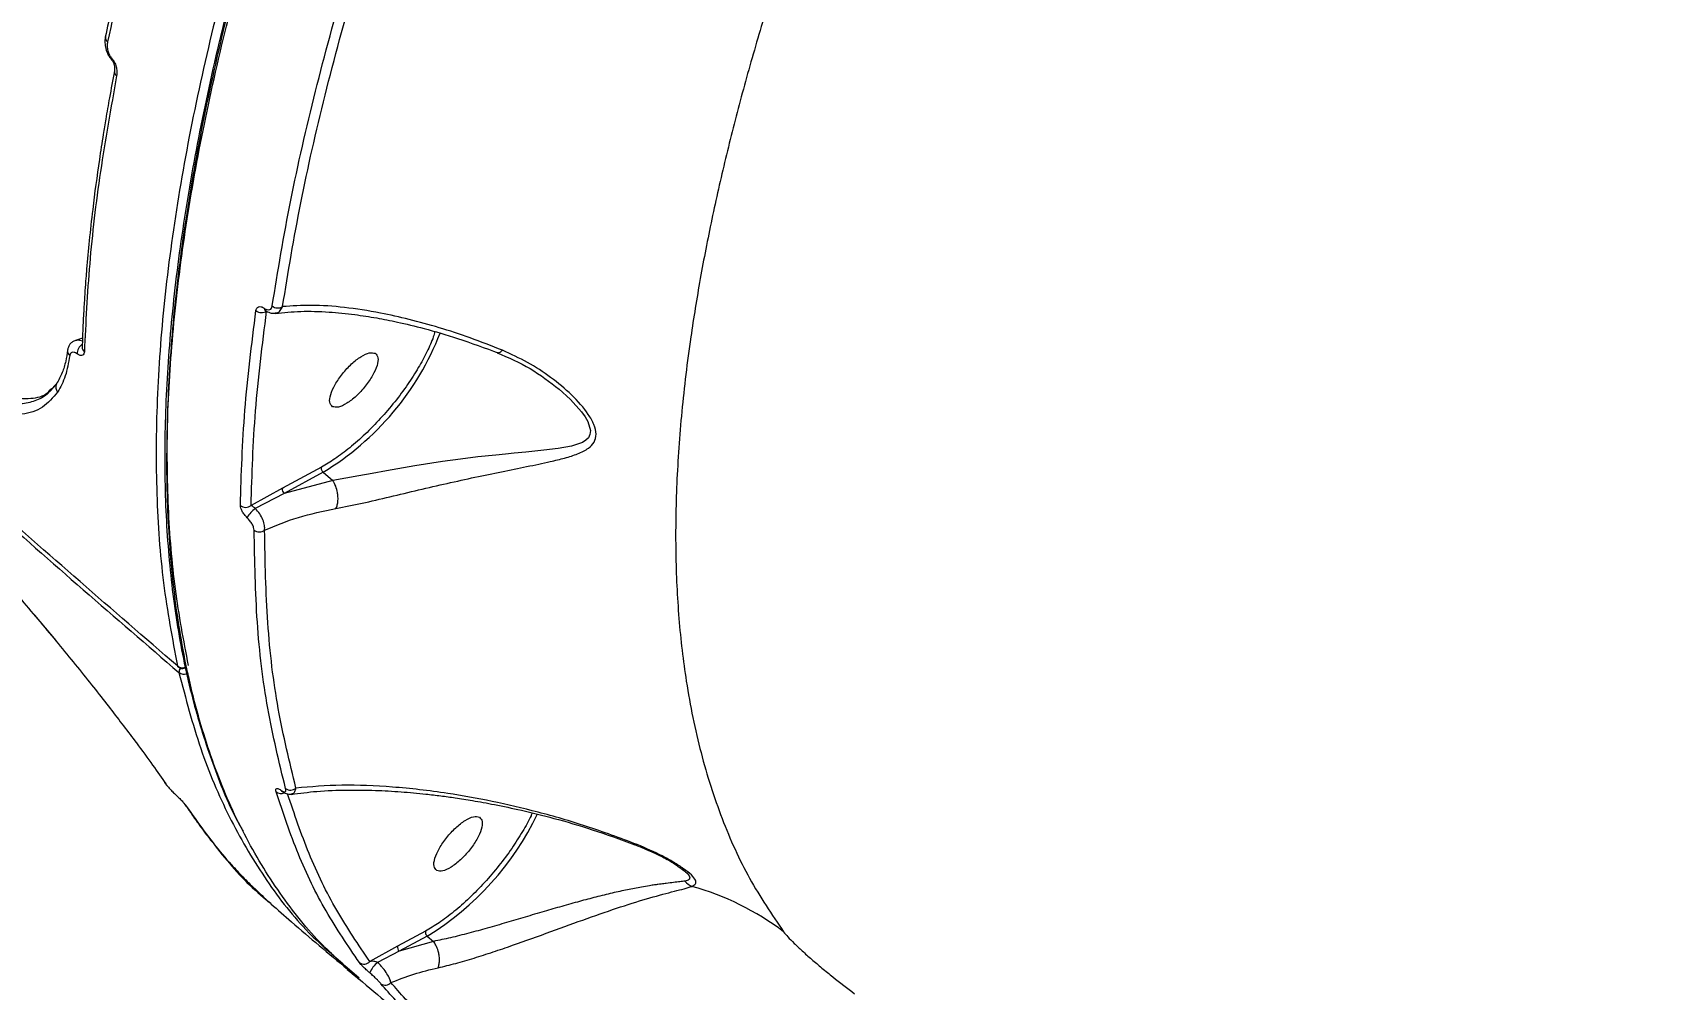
# Model space of a CAD drawing. Header units: millimetres. Extents: x -7083 to 7374, y -8368 to 7509.
# Drawn here: x 1382.3 to 1596.6, y -2481.9 to -2356.2 of the extents above; entities that cross this region are included whole.
import ezdxf

# ---------------------------------------------------------------- set-up
doc = ezdxf.new("R2010")
doc.units = ezdxf.units.MM
for name, color, linetype in [('DIKOM_ОБЪЕКТ', 7, 'Continuous'), ('DIKOM_РАЗМЕР_ЗОНА', 7, 'Continuous'), ('DIKOM_РАЗМЕР_ОБЪЕКТА', 7, 'Continuous')]:
    doc.layers.add(name, color=color, linetype=linetype)
doc.styles.add('style1', font='arial.ttf', dxfattribs={"width": 0.8})
doc.dimstyles.new('1-50', dxfattribs={"dimtxt": 300, "dimasz": 200, "dimexe": 100, "dimexo": 0, "dimgap": 100, "dimtad": 1, "dimtxsty": 'style1', "dimcen": 200, "dimclrd": 7, "dimclre": 7, "dimclrt": 7, "dimadec": 1, "dimazin": 2, "dimtfac": 1, "dimtmove": 0, "dimatfit": 2, "dimfxl": 0, "dimlwd": 25, "dimlwe": 18, "dimarcsym": 0})

# ---------------------------------------------------------------- blocks, each defined once
blk = doc.blocks.new('*D10')
at = {"layer": 'Defpoints', "color": 0, "transparency": 16777216}
for p in [(-5583.43, 647.96), (4593.55, 648.92), (4593.55, -5902.54)]:
    blk.add_point(p, dxfattribs=at)
at = {"layer": 'DIKOM_РАЗМЕР_ОБЪЕКТА', "color": 7, "lineweight": 18, "transparency": 16777216}
for p, q in [((-5583.43, 647.96), (-5583.43, -6002.54)), ((4593.55, 648.92), (4593.55, -6002.54))]:
    blk.add_line(p, q, dxfattribs=at)
at = {"layer": 'DIKOM_РАЗМЕР_ОБЪЕКТА', "color": 7, "lineweight": 25, "transparency": 16777216}
blk.add_line((-5383.43, -5902.54), (4393.55, -5902.54), dxfattribs=at)
at = {"layer": 'DIKOM_РАЗМЕР_ОБЪЕКТА', "color": 7, "transparency": 16777216}
for points in [[(-5383.43, -5869.2), (-5383.43, -5935.87), (-5583.43, -5902.54)], [(4393.55, -5869.2), (4393.55, -5935.87), (4593.55, -5902.54)]]:
    blk.add_solid(points, dxfattribs=at)
at = {"layer": 'DIKOM_РАЗМЕР_ОБЪЕКТА', "color": 7, "transparency": 16777216, "insert": (-226.13, -5649.37), "char_height": 300, "attachment_point": 5, "style": 'style1'}
blk.add_mtext('10150', dxfattribs=at)
blk = doc.blocks.new('*D11')
at = {"layer": 'Defpoints', "color": 0, "transparency": 16777216}
for p in [(-321.71, 5509.06), (-348.71, -4811.52), (5568.58, -4811.52)]:
    blk.add_point(p, dxfattribs=at)
at = {"layer": 'DIKOM_РАЗМЕР_ОБЪЕКТА', "color": 7, "lineweight": 18, "transparency": 16777216}
for p, q in [((-321.71, 5509.06), (5668.58, 5509.06)), ((-348.71, -4811.52), (5668.58, -4811.52))]:
    blk.add_line(p, q, dxfattribs=at)
at = {"layer": 'DIKOM_РАЗМЕР_ОБЪЕКТА', "color": 7, "lineweight": 25, "transparency": 16777216}
blk.add_line((5568.58, 5309.06), (5568.58, -4611.52), dxfattribs=at)
at = {"layer": 'DIKOM_РАЗМЕР_ОБЪЕКТА', "color": 7, "transparency": 16777216}
for points in [[(5535.25, 5309.06), (5601.91, 5309.06), (5568.58, 5509.06)], [(5535.25, -4611.52), (5601.91, -4611.52), (5568.58, -4811.52)]]:
    blk.add_solid(points, dxfattribs=at)
at = {"layer": 'DIKOM_РАЗМЕР_ОБЪЕКТА', "color": 7, "transparency": 16777216, "insert": (5315.31, 775.23), "char_height": 300, "attachment_point": 5, "rotation": 90, "style": 'style1'}
blk.add_mtext('10300', dxfattribs=at)
blk = doc.blocks.new('*D12')
at = {"layer": 'Defpoints', "color": 0, "transparency": 16777216}
for p in [(-621.71, 7509.06), (-373.6, -6811.53), (7273.89, -6811.53)]:
    blk.add_point(p, dxfattribs=at)
at = {"layer": 'DIKOM_РАЗМЕР_ЗОНА', "color": 7, "lineweight": 18, "transparency": 16777216}
for p, q in [((-621.71, 7509.06), (7373.89, 7509.06)), ((-373.6, -6811.53), (7373.89, -6811.53))]:
    blk.add_line(p, q, dxfattribs=at)
at = {"layer": 'DIKOM_РАЗМЕР_ЗОНА', "color": 7, "lineweight": 25, "transparency": 16777216}
blk.add_line((7273.89, 7309.06), (7273.89, -6611.53), dxfattribs=at)
at = {"layer": 'DIKOM_РАЗМЕР_ЗОНА', "color": 7, "transparency": 16777216}
for points in [[(7240.56, 7309.06), (7307.22, 7309.06), (7273.89, 7509.06)], [(7240.56, -6611.53), (7307.22, -6611.53), (7273.89, -6811.53)]]:
    blk.add_solid(points, dxfattribs=at)
at = {"layer": 'DIKOM_РАЗМЕР_ЗОНА', "color": 7, "transparency": 16777216, "insert": (7020.62, 1288.25), "char_height": 300, "attachment_point": 5, "rotation": 90, "style": 'style1'}
blk.add_mtext('14300', dxfattribs=at)
blk = doc.blocks.new('*D13')
at = {"layer": 'Defpoints', "color": 0, "transparency": 16777216}
for p in [(6593.53, 996.24), (-7083.43, 647.96), (6593.53, -8268.31)]:
    blk.add_point(p, dxfattribs=at)
at = {"layer": 'DIKOM_РАЗМЕР_ЗОНА', "color": 7, "lineweight": 18, "transparency": 16777216}
for p, q in [((6593.53, 996.24), (6593.53, -8368.31)), ((-7083.43, 647.96), (-7083.43, -8368.31))]:
    blk.add_line(p, q, dxfattribs=at)
at = {"layer": 'DIKOM_РАЗМЕР_ЗОНА', "color": 7, "lineweight": 25, "transparency": 16777216}
blk.add_line((-6883.43, -8268.31), (6393.53, -8268.31), dxfattribs=at)
at = {"layer": 'DIKOM_РАЗМЕР_ЗОНА', "color": 7, "transparency": 16777216}
for points in [[(-6883.43, -8234.97), (-6883.43, -8301.64), (-7083.43, -8268.31)], [(6393.53, -8234.97), (6393.53, -8301.64), (6593.53, -8268.31)]]:
    blk.add_solid(points, dxfattribs=at)
at = {"layer": 'DIKOM_РАЗМЕР_ЗОНА', "color": 7, "transparency": 16777216, "insert": (322.1, -8015.03), "char_height": 300, "attachment_point": 5, "style": 'style1'}
blk.add_mtext('13650', dxfattribs=at)

msp = doc.modelspace()

# ---------------------------------------------------------------- linework, layer by layer
at = {"layer": 'DIKOM_ОБЪЕКТ', "color": 7, "linetype": 'Continuous', "lineweight": 15}
for p, q in [((1388.891, -2396.304), (1387.961, -2396.601)), ((1389.247, -2396.19), (1389.18, -2396.211)), ((1384.881, -2402.955), (1384.65, -2403.219)), ((1385.408, -2402.452), (1384.696, -2403.236)), ((1385.639, -2402.089), (1384.881, -2402.955)), ((1420.27, -2413.259), (1415.145, -2416.035)), ((1420.489, -2413.917), (1415.364, -2416.694)), ((1420.489, -2413.917), (1421.752, -2414.986)), ((1415.145, -2416.035), (1411.031, -2418.286)), ((1421.752, -2414.986), (1415.364, -2416.694)), ((1421.755, -2414.989), (1421.752, -2414.986)), ((1415.364, -2416.694), (1411.593, -2418.675)), ((1382.602, -2432.721), (1385.372, -2436.037)), ((1402.211, -2457.398), (1402.35, -2457.588)), ((1467.48, -2465.955), (1467.918, -2466.267)), ((1467.637, -2466.066), (1467.884, -2466.259)), ((1433.958, -2474.211), (1430.279, -2476.203)), ((1430.279, -2476.203), (1426.629, -2478.201)), ((1434.177, -2474.869), (1430.498, -2476.862)), ((1435.004, -2475.569), (1430.498, -2476.862)), ((1434.177, -2474.869), (1435.004, -2475.569)), ((1435.007, -2475.572), (1435.004, -2475.569)), ((1430.498, -2476.862), (1427.661, -2478.345)), ((1423.661, -2479.253), (1424.026, -2479.547)), ((1423.707, -2479.202), (1424.319, -2479.782)), ((1424.026, -2479.547), (1424.582, -2479.994)), ((1425.154, -2480.455), (1425.411, -2480.661)), ((1425.24, -2480.42), (1425.177, -2480.362))]:
    msp.add_line(p, q, dxfattribs=at)
at = {"layer": 'DIKOM_ОБЪЕКТ', "color": 7, "linetype": 'Continuous', "lineweight": 15, "flags": 128}
for points in [[(1392.754, -2359.552), (1392.734, -2359.592), (1392.72, -2359.629), (1392.711, -2359.661), (1392.708, -2359.689), (1392.709, -2359.712), (1392.717, -2359.731), (1392.729, -2359.744), (1392.747, -2359.753)], [(1451.445, -2402.969), (1452.999, -2404.375), (1454.441, -2405.998), (1454.908, -2406.662), (1455.252, -2407.265), (1455.607, -2408.453), (1455.554, -2408.955), (1455.341, -2409.389), (1455.02, -2409.719), (1454.566, -2410.006), (1453.113, -2410.499), (1451.385, -2410.809), (1449.478, -2411.038), (1448.314, -2411.155), (1447.147, -2411.267), (1445.597, -2411.415), (1444.457, -2411.527), (1443.171, -2411.658), (1440.837, -2411.918), (1438.535, -2412.203), (1436.189, -2412.528), (1432.527, -2413.099), (1428.81, -2413.745), (1426.956, -2414.082), (1425.184, -2414.405), (1421.755, -2414.989), (1421.755, -2414.989)], [(1401.418, -2439.471), (1401.397, -2439.449), (1401.364, -2439.376)], [(1399.836, -2454.876), (1399.72, -2454.754), (1399.671, -2454.681)], [(1401.206, -2456.365), (1401.253, -2456.393), (1401.254, -2456.393)], [(1402.528, -2457.803), (1402.406, -2457.671), (1402.348, -2457.584)]]:
    msp.add_lwpolyline(points, dxfattribs=at)
at = {"layer": 'DIKOM_ОБЪЕКТ', "color": 7, "linetype": 'Continuous', "lineweight": 15}
for centre, radius, start, end in [((1392.615, -2356.8), 0.726, 171.15456, 232.54202), ((1393.816, -2361.252), 0.729, 171.75462, 232.58519), ((1412.418, -2391.775), 1.169, 230.73073, 304.51909), ((1413.093, -2392.392), 0.335, 176.43947, 234.80507), ((1414.552, -2391.154), 1.179, 230.89811, 301.90181), ((1389.687, -2398.333), 1.49, 123.63889, 181.62097), ((1401.25, -2382.107), 37.176, 301.16532, 338.64961), ((1387.754, -2397.964), 0.827, 173.73269, 228.70844), ((1389.621, -2397.486), 0.774, 179.69664, 230.87289), ((1386.304, -2402.743), 0.94, 151.49474, 223.85055), ((1415.768, -2416.194), 0.643, 165.68058, 231.05712), ((1410.326, -2417.407), 1.127, 231.53791, 308.71658), ((1413.489, -2421.435), 3.348, 124.48986, 152.55886), ((1412.131, -2420.635), 1.127, 231.75146, 306.75793), ((1402.563, -2440.24), 1.001, 144.11509, 180.86708), ((1396.323, -2449.015), 0.585, 197.38913, 232.03795), ((1414.949, -2455.104), 1.038, 231.99956, 295.93837), ((1415.23, -2455.565), 0.312, 205.55815, 233.47852), ((1416.212, -2454.636), 1.063, 232.5809, 312.51751), ((1414.306, -2442.372), 38.091, 301.44436, 334.44057), ((1469.957, -2466.045), 2.504, 219.55526, 246.38115), ((1459.323, -2502.844), 35.824, 52.78641, 74.40518), ((1430.902, -2476.362), 0.643, 165.68058, 231.05712), ((1425.867, -2477.548), 1.003, 232.80776, 319.42516), ((1429.358, -2480.667), 2.875, 126.15126, 160.78077), ((1428.666, -2480.324), 0.989, 234.21192, 318.26181)]:
    msp.add_arc(centre, radius, start, end, dxfattribs=at)
for points, knots in [([(1805.363, -1858.881), (1800.576, -1861.587), (1790.995, -1867.004), (1776.271, -1876.139), (1761.324, -1885.997), (1746.166, -1896.627), (1730.844, -1907.986), (1715.398, -1920.05), (1699.871, -1932.789), (1684.303, -1946.172), (1668.739, -1960.165), (1654.971, -1973.088), (1642.977, -1984.747), (1632.707, -1995.009), (1622.409, -2005.584), (1612.1, -2016.465), (1601.796, -2027.643), (1591.514, -2039.11), (1579.883, -2052.446), (1566.974, -2067.759), (1552.901, -2085.136), (1539.051, -2102.959), (1525.482, -2121.185), (1515.201, -2135.623), (1507.963, -2146.109), (1503.591, -2152.546), (1499.272, -2159.011), (1495.01, -2165.501), (1490.807, -2172.012), (1486.665, -2178.544), (1480.186, -2188.946), (1471.591, -2203.242), (1461.586, -2220.823), (1452.434, -2237.851), (1444.11, -2254.287), (1436.361, -2270.625), (1429.227, -2286.815), (1422.744, -2302.806), (1416.949, -2318.543), (1411.878, -2333.973), (1407.567, -2349.041), (1404.048, -2363.69), (1401.353, -2377.862), (1399.513, -2391.5), (1398.551, -2404.55), (1398.514, -2416.933), (1399.34, -2428.672), (1400.688, -2435.798), (1401.364, -2439.376)], [0, 0, 0, 0, 0.0248239, 0.0496902, 0.074599, 0.0995502, 0.1245438, 0.1495798, 0.1746582, 0.1997791, 0.2249424, 0.2501481, 0.2668666, 0.2837596, 0.3008272, 0.3180694, 0.3354861, 0.3530774, 0.3708432, 0.3960072, 0.4215132, 0.4473613, 0.4735514, 0.5000836, 0.5092169, 0.5183856, 0.5275897, 0.5368291, 0.5461038, 0.5554139, 0.5647593, 0.5906387, 0.6167852, 0.6407872, 0.66501, 0.6894536, 0.714118, 0.7390032, 0.7641093, 0.7894361, 0.8149838, 0.8407523, 0.8667415, 0.8929516, 0.9193825, 0.9460342, 0.9729067, 1, 1, 1, 1]), ([(1705.367, -1929.93), (1703.861, -1931.181), (1701.028, -1933.537), (1697.047, -1936.902), (1693.607, -1939.839), (1690.714, -1942.333), (1688.287, -1944.441), (1683.496, -1948.629), (1676.466, -1954.881), (1667.115, -1963.424), (1655.732, -1974.086), (1642.061, -1987.336), (1626.682, -2002.893), (1611.965, -2018.389), (1597.924, -2033.742), (1584.125, -2049.407), (1570.609, -2065.337), (1557.412, -2081.493), (1544.555, -2097.841), (1532.074, -2114.342), (1519.99, -2130.966), (1508.339, -2147.665), (1497.153, -2164.393), (1486.466, -2181.098), (1476.3, -2197.746), (1466.679, -2214.298), (1457.623, -2230.717), (1449.15, -2246.973), (1441.287, -2263.014), (1434.057, -2278.799), (1427.481, -2294.276), (1421.568, -2309.419), (1416.335, -2324.193), (1411.793, -2338.562), (1407.951, -2352.502), (1404.823, -2365.965), (1402.417, -2378.918), (1400.739, -2391.321), (1399.795, -2403.152), (1399.581, -2414.387), (1400.104, -2424.999), (1401.366, -2434.961), (1403.301, -2444.055), (1405.919, -2452.235), (1408.137, -2457.845), (1409.696, -2460.582), (1409.982, -2461.086)], [0, 0, 0, 0, 0.0081746, 0.0153813, 0.0216098, 0.0268435, 0.031086, 0.0347854, 0.0528574, 0.0692797, 0.0857021, 0.1150251, 0.1443483, 0.171006, 0.1977013, 0.2243995, 0.2510573, 0.2777151, 0.3043727, 0.3310306, 0.3576903, 0.3844026, 0.4110826, 0.4377411, 0.4643993, 0.4910583, 0.5177169, 0.5443814, 0.571105, 0.5977745, 0.6244346, 0.6510958, 0.6777574, 0.7044195, 0.7310947, 0.757821, 0.7844897, 0.8111553, 0.8378227, 0.8644909, 0.8911612, 0.9178602, 0.9445834, 0.9694818, 0.9943809, 1, 1, 1, 1]), ([(1705.228, -1930.207), (1703.571, -1931.561), (1696.745, -1937.138), (1684.742, -1947.564), (1669.299, -1961.425), (1653.965, -1975.834), (1638.775, -1990.7), (1623.721, -2006.046), (1608.823, -2021.849), (1594.12, -2038.076), (1579.712, -2054.62), (1565.658, -2071.406), (1551.988, -2088.395), (1538.697, -2105.591), (1525.8, -2122.979), (1513.343, -2140.502), (1501.39, -2158.073), (1489.999, -2175.604), (1479.2, -2193.039), (1468.998, -2210.365), (1459.394, -2227.586), (1450.404, -2244.675), (1442.073, -2261.56), (1434.456, -2278.127), (1427.57, -2294.326), (1421.419, -2310.145), (1416.007, -2325.567), (1411.35, -2340.565), (1407.463, -2355.092), (1404.368, -2369.078), (1402.078, -2382.446), (1400.591, -2395.158), (1399.898, -2407.224), (1400.017, -2418.626), (1400.882, -2429.423), (1402.141, -2436.006), (1402.773, -2439.307)], [0, 0, 0, 0, 0.0096694, 0.0398271, 0.0699019, 0.0998369, 0.1297583, 0.1596599, 0.1897058, 0.2198642, 0.2500327, 0.2799813, 0.3099101, 0.3398802, 0.3699041, 0.4000706, 0.4302248, 0.4602295, 0.4901712, 0.5200639, 0.5499774, 0.580094, 0.6102697, 0.6403433, 0.6702591, 0.7001957, 0.7301984, 0.7601811, 0.7902958, 0.820446, 0.8504127, 0.880228, 0.9100238, 0.9398929, 0.969859, 1, 1, 1, 1]), ([(1425.177, -2480.362), (1423.564, -2478.977), (1419.744, -2475.696), (1414.735, -2469.378), (1410.015, -2461.652), (1406.229, -2453.045), (1403.329, -2443.65), (1401.312, -2433.503), (1400.159, -2422.659), (1399.852, -2411.168), (1400.369, -2399.082), (1401.688, -2386.45), (1403.784, -2373.325), (1406.63, -2359.758), (1410.198, -2345.798), (1414.458, -2331.494), (1419.38, -2316.896), (1424.933, -2302.051), (1431.083, -2287.005), (1437.799, -2271.803), (1443.776, -2259.175), (1448.699, -2249.241), (1452.362, -2242.052), (1456.124, -2234.86), (1459.982, -2227.67), (1463.932, -2220.485), (1467.971, -2213.309), (1473.229, -2204.177), (1479.808, -2193.095), (1487.831, -2180.084), (1497.068, -2165.633), (1507.61, -2149.793), (1519.537, -2132.642), (1531.749, -2115.8), (1544.198, -2099.307), (1555.918, -2084.365), (1566.844, -2070.891), (1576.943, -2058.788), (1587.199, -2046.84), (1597.595, -2035.066), (1608.117, -2023.48), (1618.751, -2012.099), (1630.906, -1999.452), (1644.615, -1985.673), (1659.885, -1970.936), (1675.227, -1956.746), (1690.603, -1943.083), (1700.85, -1934.481), (1705.97, -1930.183)], [0, 0, 0, 0, 0.0201939, 0.0478416, 0.0752598, 0.1024484, 0.1294074, 0.1561368, 0.1826366, 0.2089068, 0.2349474, 0.2607585, 0.2863399, 0.3116918, 0.336814, 0.3617067, 0.3863697, 0.4108032, 0.435007, 0.4589813, 0.4827259, 0.4937457, 0.5047089, 0.5156156, 0.5264657, 0.5372593, 0.5479964, 0.558677, 0.5781103, 0.5973537, 0.616407, 0.6420814, 0.6674025, 0.6923704, 0.716985, 0.7412464, 0.7598734, 0.7784782, 0.7970608, 0.8156213, 0.8341596, 0.8526758, 0.8711697, 0.8970227, 0.9228321, 0.9485982, 0.9743208, 1, 1, 1, 1]), ([(1401.364, -2439.376), (1392.816, -2431.994), (1375.72, -2417.23), (1351.077, -2394.169), (1327.198, -2370.463), (1304.173, -2346.068), (1282.137, -2321.173), (1261.098, -2295.808), (1241.053, -2270.011), (1221.894, -2243.65), (1203.527, -2216.586), (1185.988, -2188.832), (1169.313, -2160.402), (1153.623, -2131.489), (1138.93, -2102.117), (1125.331, -2072.493), (1112.812, -2042.651), (1101.387, -2012.622), (1090.897, -1982.275), (1084.766, -1961.788), (1081.7, -1951.544)], [0, 0, 0, 0, 0.056, 0.1119999, 0.1679999, 0.2239999, 0.2799998, 0.3349999, 0.3899999, 0.445, 0.5, 0.556, 0.6119999, 0.6679999, 0.7239999, 0.7799998, 0.8349999, 0.8899999, 0.945, 1, 1, 1, 1]), ([(1081.897, -1952.423), (1085.021, -1962.853), (1091.267, -1983.712), (1101.977, -2014.601), (1113.656, -2045.161), (1126.391, -2075.337), (1140.061, -2104.933), (1154.641, -2133.926), (1170.095, -2162.303), (1186.498, -2190.212), (1203.94, -2217.795), (1222.426, -2245.017), (1241.958, -2271.842), (1262.408, -2298.082), (1283.757, -2323.714), (1305.855, -2348.564), (1328.658, -2372.627), (1352.147, -2395.879), (1376.371, -2418.509), (1393.165, -2433.007), (1401.562, -2440.255)], [0, 0, 0, 0, 0.056, 0.1119999, 0.1679999, 0.2239999, 0.2799998, 0.3349999, 0.3899999, 0.445, 0.5, 0.556, 0.6119999, 0.6679999, 0.7239999, 0.7799998, 0.8349999, 0.8899999, 0.945, 1, 1, 1, 1]), ([(1705.72, -2021.39), (1701.77, -2025.095), (1693.857, -2032.515), (1682.08, -2044.063), (1670.376, -2055.914), (1658.775, -2068.077), (1648.019, -2079.743), (1638.082, -2090.858), (1628.931, -2101.382), (1619.859, -2112.112), (1610.882, -2123.035), (1602.015, -2134.139), (1593.423, -2145.22), (1585.105, -2156.267), (1577.06, -2167.271), (1569.152, -2178.418), (1561.4, -2189.695), (1553.82, -2201.086), (1546.899, -2211.846), (1540.604, -2221.954), (1534.896, -2231.399), (1529.338, -2240.891), (1523.942, -2250.418), (1518.717, -2259.971), (1513.675, -2269.538), (1507.837, -2281.06), (1501.398, -2294.495), (1494.626, -2309.742), (1488.474, -2324.859), (1483.785, -2337.618), (1480.274, -2348.11), (1477.7, -2356.434), (1475.375, -2364.652), (1473.31, -2372.75), (1471.512, -2380.717), (1469.989, -2388.539), (1468.619, -2397.008), (1467.53, -2406.027), (1466.866, -2415.474), (1466.734, -2424.549), (1467.146, -2433.226), (1468.184, -2442.071), (1470.002, -2450.921), (1472.788, -2459.562), (1476.361, -2467.478), (1479.443, -2472.032), (1480.989, -2474.315)], [0, 0, 0, 0, 0.024718, 0.049515, 0.0743906, 0.0993448, 0.1243772, 0.1447742, 0.1653296, 0.1860432, 0.2069151, 0.2279451, 0.2491333, 0.2694018, 0.2898707, 0.3105399, 0.3314092, 0.3524788, 0.3737485, 0.3911653, 0.4087376, 0.4264654, 0.4443486, 0.4623874, 0.4805816, 0.4989314, 0.5286791, 0.5588428, 0.5894223, 0.6204179, 0.638318, 0.656354, 0.674526, 0.6928339, 0.7112779, 0.7298579, 0.748574, 0.7733223, 0.7982563, 0.8233761, 0.8486818, 0.8741735, 0.905376, 0.9367478, 0.9682891, 1, 1, 1, 1]), ([(1405.143, -2309.167), (1404.619, -2310.696), (1403.679, -2313.44), (1402.494, -2317.046), (1401.598, -2319.837), (1400.872, -2322.146), (1399.539, -2326.465), (1397.956, -2331.865), (1396.245, -2338.138), (1395.231, -2342.085), (1394.522, -2344.961), (1394.002, -2347.121), (1393.37, -2349.845), (1392.638, -2353.127), (1392.151, -2355.477), (1391.888, -2356.747)], [0, 0, 0, 0, 0.0917615, 0.1646059, 0.2185891, 0.2618708, 0.3060409, 0.4843586, 0.5980437, 0.7029176, 0.7371897, 0.7838593, 0.8431971, 0.9152302, 1, 1, 1, 1]), ([(1405.435, -2309.791), (1403.611, -2315.266), (1399.948, -2326.261), (1395.51, -2342.161), (1393.289, -2352.291), (1392.173, -2357.376)], [0, 0, 0, 0, 0.330661, 0.6639943, 1, 1, 1, 1]), ([(1413.808, -2392.069), (1414.563, -2387.483), (1416.063, -2378.364), (1419.372, -2363.992), (1423.332, -2349.327), (1426.62, -2339.194), (1428.255, -2334.158)], [0, 0, 0, 0, 0.2544898, 0.5059863, 0.7544897, 1, 1, 1, 1]), ([(1415.175, -2392.155), (1415.914, -2387.655), (1417.39, -2378.667), (1420.654, -2364.432), (1424.608, -2349.731), (1427.926, -2339.5), (1429.587, -2334.378)], [0, 0, 0, 0, 0.2503497, 0.499999, 0.7496488, 1, 1, 1, 1]), ([(1391.898, -2356.687), (1391.868, -2356.896), (1391.807, -2357.321), (1391.88, -2358.058), (1392.087, -2358.748), (1392.388, -2359.331), (1392.607, -2359.598), (1392.72, -2359.736)], [0, 0, 0, 0, 0.226607, 0.4609246, 0.7133787, 0.8516012, 1, 1, 1, 1]), ([(1392.173, -2357.376), (1392.152, -2357.528), (1392.11, -2357.832), (1392.167, -2358.374), (1392.319, -2358.873), (1392.533, -2359.283), (1392.68, -2359.462), (1392.754, -2359.552)], [0, 0, 0, 0, 0.2489023, 0.4985243, 0.7487118, 0.8743159, 1, 1, 1, 1]), ([(1392.72, -2359.736), (1392.736, -2359.754), (1392.77, -2359.793), (1392.838, -2359.888), (1392.958, -2360.099), (1393.071, -2360.426), (1393.132, -2360.819), (1393.108, -2361.032), (1393.095, -2361.144)], [0, 0, 0, 0, 0.0348037, 0.0735278, 0.1650705, 0.3984851, 0.6824148, 1, 1, 1, 1]), ([(1392.754, -2359.552), (1392.831, -2359.647), (1392.985, -2359.836), (1393.208, -2360.266), (1393.369, -2360.789), (1393.434, -2361.356), (1393.393, -2361.673), (1393.373, -2361.831)], [0, 0, 0, 0, 0.1256121, 0.2512712, 0.5014295, 0.7510934, 1, 1, 1, 1]), ([(1393.087, -2361.194), (1392.864, -2362.375), (1392.464, -2364.493), (1391.982, -2367.269), (1391.629, -2369.414), (1391.349, -2371.186), (1390.85, -2374.499), (1390.298, -2378.628), (1389.772, -2383.406), (1389.496, -2386.403), (1389.322, -2388.584), (1389.202, -2390.22), (1389.071, -2392.28), (1388.94, -2394.757), (1388.88, -2396.526), (1388.847, -2397.482)], [0, 0, 0, 0, 0.0917399, 0.1645773, 0.2185547, 0.2618411, 0.306017, 0.4843552, 0.5980532, 0.702946, 0.7372173, 0.7838874, 0.8432255, 0.9152525, 1, 1, 1, 1]), ([(1393.373, -2361.831), (1392.618, -2366.063), (1391.104, -2374.544), (1389.685, -2386.651), (1389.317, -2394.27), (1389.133, -2398.087)], [0, 0, 0, 0, 0.3319584, 0.6652917, 1, 1, 1, 1]), ([(1385.626, -2403.394), (1385.011, -2404.128), (1383.78, -2405.597), (1381.03, -2406.45), (1377.676, -2406.294), (1373.726, -2405.054), (1369.265, -2402.8), (1364.397, -2399.588), (1359.227, -2395.562), (1355.656, -2392.271), (1353.868, -2390.624)], [0, 0, 0, 0, 0.1253476, 0.2508608, 0.3753431, 0.5006248, 0.6251939, 0.7503299, 0.8750618, 1, 1, 1, 1]), ([(1384.65, -2403.219), (1384.57, -2403.315), (1384.086, -2403.892), (1382.89, -2404.503), (1381.074, -2405.009), (1378.952, -2405.009), (1376.564, -2404.557), (1373.937, -2403.643), (1371.095, -2402.289), (1368.051, -2400.514), (1364.313, -2397.965), (1359.788, -2394.44), (1356.296, -2391.216), (1354.511, -2389.569)], [0, 0, 0, 0, 0.0177605, 0.1073861, 0.1971256, 0.2847135, 0.3739487, 0.4648557, 0.551439, 0.6406567, 0.7325242, 0.8633038, 1, 1, 1, 1]), ([(1354.973, -2389.127), (1356.821, -2390.68), (1360.503, -2393.776), (1365.746, -2397.561), (1370.597, -2400.587), (1374.469, -2402.511), (1377.48, -2403.618), (1379.8, -2404.17), (1382.094, -2404.291), (1383.887, -2403.978), (1384.584, -2403.168), (1384.815, -2402.9)], [0, 0, 0, 0, 0.1352832, 0.269625, 0.4030285, 0.5354971, 0.623939, 0.7132658, 0.8034783, 0.9349233, 1, 1, 1, 1]), ([(1409.625, -2418.289), (1409.753, -2414.174), (1410.008, -2405.983), (1411.124, -2397.1), (1411.679, -2392.68)], [0, 0, 0, 0, 0.5024373, 1, 1, 1, 1]), ([(1411.031, -2418.286), (1411.158, -2414.201), (1411.411, -2406.03), (1412.524, -2397.169), (1413.08, -2392.738)], [0, 0, 0, 0, 0.4999993, 1, 1, 1, 1]), ([(1411.679, -2392.68), (1411.707, -2392.569), (1411.763, -2392.348), (1411.992, -2392.166), (1412.274, -2392.15), (1412.543, -2392.238), (1412.687, -2392.327), (1412.759, -2392.371)], [0, 0, 0, 0, 0.2506051, 0.5003198, 0.7496709, 0.8764176, 1, 1, 1, 1]), ([(1412.759, -2392.371), (1412.828, -2392.414), (1412.968, -2392.5), (1413.228, -2392.586), (1413.502, -2392.571), (1413.725, -2392.392), (1413.78, -2392.177), (1413.808, -2392.069)], [0, 0, 0, 0, 0.1239134, 0.2503345, 0.4996289, 0.7493604, 1, 1, 1, 1]), ([(1412.841, -2392.625), (1412.839, -2392.625), (1412.836, -2392.626), (1412.868, -2392.646), (1412.889, -2392.658)], [0, 0, 0, 0, 0.3681017, 1, 1, 1, 1]), ([(1412.889, -2392.658), (1412.99, -2392.721), (1413.196, -2392.85), (1413.524, -2392.974), (1413.866, -2393.044), (1414.089, -2393.029), (1414.202, -2393.022)], [0, 0, 0, 0, 0.2369961, 0.4842239, 0.7392773, 1, 1, 1, 1]), ([(1414.22, -2392.985), (1414.283, -2392.985), (1414.548, -2392.985), (1414.904, -2392.705), (1415.085, -2392.337), (1415.175, -2392.155)], [0, 0, 0, 0, 0.1355089, 0.57231, 1, 1, 1, 1]), ([(1414.224, -2393.049), (1415.308, -2392.933), (1417.469, -2392.704), (1421.04, -2392.816), (1424.414, -2393.145), (1427.43, -2393.61), (1430.453, -2394.206), (1433.979, -2395.062), (1438.407, -2396.348), (1441.764, -2397.597), (1443.582, -2398.274)], [0, 0, 0, 0, 0.1468843, 0.2927822, 0.4150192, 0.5125232, 0.6005896, 0.7103321, 0.843123, 1, 1, 1, 1]), ([(1444.061, -2397.902), (1442.641, -2397.343), (1439.808, -2396.227), (1435.718, -2394.893), (1431.779, -2393.799), (1427.585, -2392.867), (1423.258, -2392.208), (1418.918, -2391.903), (1416.42, -2392.071), (1415.175, -2392.155)], [0, 0, 0, 0, 0.1250849, 0.2495036, 0.3737833, 0.4989457, 0.6668146, 0.8338975, 1, 1, 1, 1]), ([(1387.981, -2396.612), (1387.838, -2396.664), (1387.556, -2396.767), (1387.236, -2397.076), (1387.015, -2397.45), (1386.96, -2397.735), (1386.932, -2397.874)], [0, 0, 0, 0, 0.2609617, 0.5175975, 0.7639744, 1, 1, 1, 1]), ([(1388.876, -2396.705), (1388.762, -2396.663), (1388.434, -2396.544), (1388.155, -2396.594), (1387.973, -2396.626)], [0, 0, 0, 0, 0.3469445, 1, 1, 1, 1]), ([(1435.185, -2395.456), (1435.119, -2395.681), (1434.878, -2396.502), (1434.151, -2398.099), (1433.027, -2400.203), (1431.604, -2402.424), (1429.92, -2404.693), (1428.031, -2406.905), (1426.028, -2408.952), (1424.011, -2410.729), (1422.064, -2412.204), (1420.859, -2412.912), (1420.27, -2413.259)], [0, 0, 0, 0, 0.0382487, 0.1399616, 0.2416744, 0.3481943, 0.4581787, 0.5699808, 0.6817829, 0.7917672, 0.8982872, 1, 1, 1, 1]), ([(1386.932, -2397.874), (1386.857, -2398.363), (1386.692, -2399.436), (1386.237, -2400.955), (1385.744, -2401.824), (1385.478, -2402.292)], [0, 0, 0, 0, 0.2786782, 0.6114031, 1, 1, 1, 1]), ([(1388.197, -2398.375), (1388.127, -2398.329), (1387.981, -2398.234), (1387.725, -2398.142), (1387.473, -2398.149), (1387.277, -2398.3), (1387.231, -2398.49), (1387.209, -2398.585)], [0, 0, 0, 0, 0.1220765, 0.2508324, 0.5007494, 0.7506971, 1, 1, 1, 1]), ([(1389.133, -2398.087), (1389.119, -2398.193), (1389.091, -2398.406), (1388.913, -2398.584), (1388.668, -2398.604), (1388.414, -2398.516), (1388.268, -2398.422), (1388.197, -2398.375)], [0, 0, 0, 0, 0.2499024, 0.4996347, 0.7492406, 0.8774741, 1, 1, 1, 1]), ([(1422.186, -2418.69), (1423.307, -2418.471), (1425.539, -2418.035), (1429.267, -2417.149), (1433.047, -2416.247), (1436.815, -2415.37), (1440.467, -2414.566), (1443.97, -2413.839), (1447.289, -2413.175), (1450.042, -2412.607), (1452.26, -2412.071), (1453.989, -2411.528), (1455.328, -2410.869), (1456.172, -2410.01), (1456.451, -2408.955), (1456.14, -2407.673), (1455.133, -2405.888), (1453.214, -2403.721), (1450.451, -2401.428), (1447.402, -2399.427), (1445.173, -2398.41), (1444.061, -2397.902)], [0, 0, 0, 0, 0.0612775, 0.1220549, 0.1831424, 0.2440309, 0.3054807, 0.3666224, 0.428209, 0.490563, 0.5320963, 0.5739533, 0.6168028, 0.6493337, 0.6821381, 0.7149941, 0.7475591, 0.8115834, 0.8750358, 0.9376173, 1, 1, 1, 1]), ([(1443.35, -2398.213), (1444.835, -2398.856), (1447.785, -2400.134), (1450.272, -2402.056), (1451.507, -2403.01)], [0, 0, 0, 0, 0.5034947, 1, 1, 1, 1]), ([(1443.381, -2398.171), (1443.409, -2398.187), (1443.509, -2398.245), (1443.743, -2398.167), (1443.956, -2397.989), (1444.061, -2397.902)], [0, 0, 0, 0, 0.1693042, 0.5924116, 1, 1, 1, 1]), ([(1359.993, -2408.294), (1360.892, -2409.167), (1363.612, -2411.812), (1368.243, -2416.629), (1373.726, -2422.546), (1379.013, -2428.515), (1384.002, -2434.37), (1388.556, -2439.921), (1392.648, -2445.085), (1394.858, -2448.012), (1395.963, -2449.477)], [0, 0, 0, 0, 0.0660694, 0.2000779, 0.333017, 0.4667762, 0.5998007, 0.7334065, 0.8665975, 1, 1, 1, 1]), ([(1422.186, -2418.69), (1422.251, -2418.537), (1422.382, -2418.232), (1422.464, -2417.642), (1422.456, -2417.027), (1422.346, -2416.298), (1422.114, -2415.569), (1421.86, -2415.159), (1421.755, -2414.989)], [0, 0, 0, 0, 0.1574844, 0.3155176, 0.4672064, 0.6068426, 0.8365709, 1, 1, 1, 1]), ([(1410.518, -2419.892), (1410.391, -2419.758), (1410.136, -2419.489), (1409.847, -2419.038), (1409.657, -2418.615), (1409.635, -2418.398), (1409.625, -2418.289)], [0, 0, 0, 0, 0.2502644, 0.5000223, 0.7499123, 1, 1, 1, 1]), ([(1411.593, -2418.675), (1411.568, -2418.656), (1411.515, -2418.615), (1411.403, -2418.533), (1411.268, -2418.437), (1411.129, -2418.344), (1411.064, -2418.306), (1411.031, -2418.286)], [0, 0, 0, 0, 0.1023863, 0.2116978, 0.4523526, 0.7193728, 1, 1, 1, 1]), ([(1411.433, -2421.521), (1411.421, -2421.411), (1411.396, -2421.191), (1411.202, -2420.762), (1410.907, -2420.302), (1410.648, -2420.029), (1410.518, -2419.892)], [0, 0, 0, 0, 0.2500976, 0.5000335, 0.7500505, 1, 1, 1, 1]), ([(1412.805, -2421.538), (1412.819, -2421.339), (1412.846, -2420.939), (1412.614, -2420.174), (1412.198, -2419.37), (1411.796, -2418.908), (1411.593, -2418.675)], [0, 0, 0, 0, 0.2456665, 0.4929123, 0.743924, 1, 1, 1, 1]), ([(1412.805, -2421.538), (1414.248, -2420.933), (1417.137, -2419.72), (1420.501, -2419.034), (1422.186, -2418.69)], [0, 0, 0, 0, 0.4991463, 1, 1, 1, 1]), ([(1415.566, -2455.48), (1414.723, -2452.029), (1413.043, -2445.153), (1411.67, -2433.802), (1411.511, -2425.603), (1411.433, -2421.521)], [0, 0, 0, 0, 0.3360057, 0.669339, 1, 1, 1, 1]), ([(1416.93, -2455.419), (1416.094, -2452.002), (1414.423, -2445.173), (1413.046, -2433.855), (1412.885, -2425.646), (1412.805, -2421.538)], [0, 0, 0, 0, 0.333511, 0.6664883, 1, 1, 1, 1]), ([(1401.364, -2439.376), (1401.448, -2439.434), (1401.616, -2439.551), (1401.934, -2439.617), (1402.264, -2439.598), (1402.461, -2439.509), (1402.56, -2439.464)], [0, 0, 0, 0, 0.2499997, 0.4999997, 0.7499998, 1, 1, 1, 1]), ([(1401.423, -2439.466), (1401.499, -2439.524), (1401.639, -2439.629), (1401.939, -2439.719), (1402.15, -2439.697), (1402.283, -2439.684)], [0, 0, 0, 0, 0.3116987, 0.56773, 1, 1, 1, 1]), ([(1402.757, -2440.342), (1402.658, -2440.387), (1402.461, -2440.477), (1402.131, -2440.496), (1401.814, -2440.43), (1401.646, -2440.314), (1401.562, -2440.255)], [0, 0, 0, 0, 0.2500002, 0.5000003, 0.7500003, 1, 1, 1, 1]), ([(1401.562, -2440.255), (1402.448, -2443.639), (1404.213, -2450.378), (1408.015, -2459.29), (1412.65, -2467.212), (1417.364, -2473.411), (1420.865, -2476.57), (1422.222, -2477.795)], [0, 0, 0, 0, 0.2188814, 0.435975, 0.6512808, 0.8647986, 1, 1, 1, 1]), ([(1399.671, -2454.681), (1399.734, -2454.771), (1399.82, -2454.893), (1399.98, -2455.076), (1400.024, -2455.125)], [0, 0, 0, 0, 0.7304857, 1, 1, 1, 1]), ([(1399.836, -2454.876), (1399.9, -2454.965), (1400.028, -2455.141), (1400.339, -2455.501), (1400.672, -2455.852), (1400.973, -2456.15), (1401.13, -2456.294), (1401.206, -2456.365)], [0, 0, 0, 0, 0.2499718, 0.4997182, 0.7494716, 0.8780049, 1, 1, 1, 1]), ([(1401.206, -2456.365), (1401.282, -2456.436), (1401.439, -2456.581), (1401.741, -2456.878), (1402.068, -2457.225), (1402.363, -2457.568), (1402.473, -2457.725), (1402.528, -2457.803)], [0, 0, 0, 0, 0.1227572, 0.2513774, 0.5008934, 0.7504269, 1, 1, 1, 1]), ([(1414.31, -2455.922), (1414.289, -2455.829), (1414.247, -2455.644), (1414.315, -2455.48), (1414.484, -2455.454), (1414.714, -2455.541), (1414.873, -2455.649), (1414.949, -2455.7)], [0, 0, 0, 0, 0.2502526, 0.4996962, 0.7493792, 0.8805436, 1, 1, 1, 1]), ([(1425.26, -2478.347), (1423.759, -2476.141), (1420.763, -2471.736), (1417.11, -2464.245), (1415.242, -2458.692), (1414.31, -2455.922)], [0, 0, 0, 0, 0.3347086, 0.6680419, 1, 1, 1, 1]), ([(1414.949, -2455.7), (1415.021, -2455.749), (1415.173, -2455.852), (1415.394, -2455.937), (1415.557, -2455.911), (1415.622, -2455.75), (1415.585, -2455.57), (1415.566, -2455.48)], [0, 0, 0, 0, 0.1200366, 0.2505904, 0.5002672, 0.749776, 1, 1, 1, 1]), ([(1414.996, -2455.775), (1414.993, -2455.774), (1414.985, -2455.774), (1415.004, -2455.786), (1415.031, -2455.806), (1415.044, -2455.816)], [0, 0, 0, 0, 0.1838637, 0.5919794, 1, 1, 1, 1]), ([(1415.044, -2455.816), (1415.142, -2455.883), (1415.346, -2456.021), (1415.657, -2456.159), (1415.98, -2456.24), (1416.19, -2456.225), (1416.297, -2456.218)], [0, 0, 0, 0, 0.2308064, 0.4768334, 0.734689, 1, 1, 1, 1]), ([(1426.629, -2478.201), (1425.137, -2476.008), (1422.155, -2471.623), (1418.557, -2464.268), (1416.728, -2458.841), (1415.835, -2456.19)], [0, 0, 0, 0, 0.3382902, 0.676628, 1, 1, 1, 1]), ([(1416.293, -2456.179), (1416.362, -2456.176), (1416.594, -2456.168), (1416.816, -2455.897), (1416.892, -2455.577), (1416.93, -2455.419)], [0, 0, 0, 0, 0.1775252, 0.5943915, 1, 1, 1, 1]), ([(1416.3, -2456.248), (1417.411, -2456.101), (1419.744, -2455.791), (1423.488, -2455.654), (1427.203, -2455.693), (1430.65, -2455.885), (1433.537, -2456.149), (1435.924, -2456.433), (1437.955, -2456.714), (1440.291, -2457.083), (1443.174, -2457.608), (1446.726, -2458.361), (1450.998, -2459.427), (1455.943, -2460.852), (1459.571, -2462.178), (1461.448, -2462.864)], [0, 0, 0, 0, 0.096939, 0.2037078, 0.2946204, 0.3749135, 0.4493121, 0.492864, 0.5342663, 0.5824368, 0.6428071, 0.715203, 0.7996086, 0.8962887, 1, 1, 1, 1]), ([(1461.753, -2462.842), (1459.511, -2462.008), (1455.039, -2460.345), (1448.694, -2458.537), (1442.614, -2457.111), (1436.178, -2455.959), (1429.54, -2455.202), (1422.827, -2454.929), (1418.897, -2455.256), (1416.93, -2455.419)], [0, 0, 0, 0, 0.1246301, 0.2485526, 0.3731639, 0.4988938, 0.6657639, 0.8326465, 1, 1, 1, 1]), ([(1402.525, -2457.799), (1402.799, -2458.214), (1403.365, -2459.073), (1404.197, -2460.243), (1404.943, -2461.251), (1405.566, -2462.062), (1406.693, -2463.486), (1408.13, -2465.17), (1409.975, -2467.133), (1411.511, -2468.649), (1412.796, -2469.86), (1413.446, -2470.472)], [0, 0, 0, 0, 0.0884637, 0.1833201, 0.258074, 0.31454, 0.3683919, 0.5876036, 0.7200427, 0.858431, 1, 1, 1, 1]), ([(1402.528, -2457.803), (1404.066, -2459.969), (1407.135, -2464.292), (1410.95, -2468.458), (1413.328, -2470.318), (1413.677, -2470.591)], [0, 0, 0, 0, 0.4614059, 0.9209159, 1, 1, 1, 1]), ([(1447.965, -2458.697), (1447.913, -2458.818), (1447.583, -2459.593), (1446.695, -2461.165), (1445.297, -2463.374), (1443.606, -2465.646), (1441.719, -2467.858), (1439.715, -2469.904), (1437.699, -2471.681), (1435.752, -2473.156), (1434.547, -2473.864), (1433.958, -2474.211)], [0, 0, 0, 0, 0.0213747, 0.1371131, 0.2583209, 0.3834701, 0.5106874, 0.6379047, 0.7630539, 0.8842616, 1, 1, 1, 1]), ([(1461.341, -2462.811), (1462.609, -2463.335), (1464.5, -2464.117), (1466.557, -2465.269), (1467.223, -2465.764), (1467.48, -2465.955)], [0, 0, 0, 0, 0.55507, 0.8279781, 1, 1, 1, 1]), ([(1461.455, -2462.846), (1461.49, -2462.86), (1461.578, -2462.894), (1461.688, -2462.861), (1461.753, -2462.842)], [0, 0, 0, 0, 0.4061673, 1, 1, 1, 1]), ([(1468.953, -2468.339), (1469.128, -2468.244), (1469.48, -2468.054), (1469.499, -2467.568), (1468.958, -2466.869), (1467.913, -2466.032), (1466.573, -2465.17), (1464.579, -2464.054), (1462.879, -2463.325), (1461.753, -2462.842)], [0, 0, 0, 0, 0.1253188, 0.2522418, 0.3796562, 0.5064188, 0.6312849, 0.7556112, 1, 1, 1, 1]), ([(1468.026, -2467.64), (1467.811, -2467.672), (1467.374, -2467.739), (1466.539, -2467.832), (1465.81, -2467.917), (1465.243, -2467.988), (1464.878, -2468.035), (1464.472, -2468.09), (1463.976, -2468.161), (1463.264, -2468.269), (1462.104, -2468.465), (1460.487, -2468.774), (1458.48, -2469.215), (1456.379, -2469.73), (1454.154, -2470.319), (1451.89, -2470.954), (1449.496, -2471.651), (1447.072, -2472.369), (1444.568, -2473.11), (1442.087, -2473.828), (1439.611, -2474.506), (1437.221, -2475.113), (1435.738, -2475.42), (1435.007, -2475.572)], [0, 0, 0, 0, 0.0401947, 0.0817342, 0.124886, 0.1385899, 0.1535538, 0.1697781, 0.1872631, 0.2113074, 0.2500463, 0.3125083, 0.3749584, 0.4400987, 0.5000045, 0.5638769, 0.6243678, 0.6883352, 0.7495449, 0.8133088, 0.8748019, 0.9382308, 1, 1, 1, 1]), ([(1467.884, -2466.259), (1467.963, -2466.319), (1468.391, -2466.646), (1468.706, -2467.108), (1468.633, -2467.493), (1468.228, -2467.591), (1468.026, -2467.64)], [0, 0, 0, 0, 0.0703009, 0.3803083, 0.6905029, 1, 1, 1, 1]), ([(1435.619, -2479.029), (1436.376, -2478.847), (1437.881, -2478.486), (1440.32, -2477.769), (1442.824, -2476.967), (1446.217, -2475.806), (1450.449, -2474.272), (1455.257, -2472.517), (1459.65, -2470.995), (1463.531, -2469.793), (1466.224, -2469.084), (1467.997, -2468.648), (1468.633, -2468.443), (1468.953, -2468.339)], [0, 0, 0, 0, 0.0630761, 0.1253664, 0.1878496, 0.2506004, 0.3753025, 0.4992267, 0.6238318, 0.7485404, 0.8739125, 0.936527, 1, 1, 1, 1]), ([(1413.646, -2470.628), (1414.541, -2471.417), (1417.845, -2474.33), (1421.225, -2477.16), (1423.689, -2479.224)], [0, 0, 0, 0, 0.2710225, 1, 1, 1, 1]), ([(1435.619, -2479.028), (1435.666, -2478.867), (1435.761, -2478.547), (1435.792, -2477.976), (1435.746, -2477.405), (1435.605, -2476.745), (1435.361, -2476.095), (1435.111, -2475.726), (1435.007, -2475.572)], [0, 0, 0, 0, 0.1605375, 0.3193964, 0.4704729, 0.6089386, 0.8370371, 1, 1, 1, 1]), ([(1480.989, -2474.315), (1481.156, -2474.523), (1481.492, -2474.942), (1482.345, -2475.811), (1483.408, -2476.811), (1484.652, -2477.914), (1486.017, -2479.071), (1487.931, -2480.636), (1489.353, -2481.721), (1490.3, -2482.443)], [0, 0, 0, 0, 0.1248699, 0.2501592, 0.3747189, 0.5000883, 0.6248901, 0.7500938, 1, 1, 1, 1]), ([(1421.042, -2476.611), (1421.583, -2477.165), (1422.846, -2478.461), (1424.316, -2479.77), (1425.156, -2480.519)], [0, 0, 0, 0, 0.4284476, 1, 1, 1, 1]), ([(1426.642, -2479.72), (1426.563, -2479.652), (1426.402, -2479.512), (1426.089, -2479.227), (1425.747, -2478.896), (1425.437, -2478.57), (1425.319, -2478.421), (1425.26, -2478.347)], [0, 0, 0, 0, 0.1227572, 0.2513774, 0.5008934, 0.7504269, 1, 1, 1, 1]), ([(1427.661, -2478.345), (1427.644, -2478.335), (1427.607, -2478.315), (1427.524, -2478.28), (1427.36, -2478.227), (1427.018, -2478.169), (1426.789, -2478.188), (1426.629, -2478.201)], [0, 0, 0, 0, 0.0396849, 0.0832792, 0.1840166, 0.4287411, 1, 1, 1, 1]), ([(1429.404, -2480.983), (1429.356, -2480.817), (1429.258, -2480.482), (1428.895, -2479.82), (1428.455, -2479.206), (1428.022, -2478.702), (1427.783, -2478.465), (1427.661, -2478.345)], [0, 0, 0, 0, 0.2361903, 0.4770187, 0.7295239, 0.8628932, 1, 1, 1, 1]), ([(1425.181, -2480.489), (1427.803, -2482.709), (1435.152, -2488.932), (1443.449, -2495.72), (1449.176, -2500.218), (1450.032, -2500.891)], [0, 0, 0, 0, 0.3204047, 0.8983607, 1, 1, 1, 1]), ([(1428.087, -2481.126), (1428.017, -2481.045), (1427.876, -2480.883), (1427.545, -2480.545), (1427.196, -2480.212), (1426.882, -2479.927), (1426.721, -2479.788), (1426.642, -2479.72)], [0, 0, 0, 0, 0.2499718, 0.4997182, 0.7494716, 0.8780049, 1, 1, 1, 1]), ([(1429.404, -2480.982), (1430.386, -2480.594), (1432.348, -2479.82), (1434.53, -2479.292), (1435.619, -2479.028)], [0, 0, 0, 0, 0.5010559, 1, 1, 1, 1]), ([(1433.782, -2485.622), (1432.926, -2484.774), (1431.213, -2483.078), (1430.007, -2481.681), (1429.404, -2480.983)], [0, 0, 0, 0, 0.4999949, 1, 1, 1, 1])]:
    msp.add_open_spline(points, degree=3, knots=knots, dxfattribs=at)
for points in [[(1387.209, -2398.585), (1387.05, -2399.522), (1386.734, -2401.395), (1385.995, -2402.728), (1385.626, -2403.394)], [(1421.734, -2405.307), (1421.581, -2405.146), (1421.275, -2404.825), (1421.426, -2403.739), (1422.021, -2402.397), (1423.007, -2400.954), (1424.226, -2399.641), (1425.485, -2398.665), (1426.63, -2398.129), (1427.105, -2398.24), (1427.342, -2398.295)], [(1427.342, -2398.295), (1427.496, -2398.456), (1427.802, -2398.777), (1427.65, -2399.863), (1427.055, -2401.205), (1426.07, -2402.648), (1424.851, -2403.961), (1423.592, -2404.937), (1422.447, -2405.473), (1421.972, -2405.362), (1421.734, -2405.307)], [(1420.27, -2413.259), (1420.258, -2413.31), (1420.233, -2413.413), (1420.27, -2413.601), (1420.356, -2413.783), (1420.445, -2413.873), (1420.489, -2413.917)], [(1395.963, -2449.477), (1396.708, -2450.485), (1398.199, -2452.503), (1399.29, -2454.085), (1399.836, -2454.876)], [(1435.422, -2466.259), (1435.269, -2466.098), (1434.963, -2465.777), (1435.114, -2464.692), (1435.709, -2463.349), (1436.695, -2461.907), (1437.914, -2460.593), (1439.173, -2459.617), (1440.318, -2459.081), (1440.793, -2459.192), (1441.03, -2459.247)], [(1441.03, -2459.247), (1441.184, -2459.408), (1441.49, -2459.729), (1441.338, -2460.815), (1440.743, -2462.157), (1439.758, -2463.6), (1438.539, -2464.913), (1437.28, -2465.889), (1436.135, -2466.425), (1435.66, -2466.314), (1435.422, -2466.259)], [(1433.958, -2474.211), (1433.946, -2474.262), (1433.921, -2474.365), (1433.958, -2474.553), (1434.044, -2474.735), (1434.133, -2474.825), (1434.177, -2474.869)], [(1432.561, -2485.867), (1431.686, -2485.001), (1429.936, -2483.268), (1428.703, -2481.84), (1428.087, -2481.126)]]:
    msp.add_open_spline(points, degree=3, dxfattribs=at)

# ---------------------------------------------------------------- dimensions: what is measured, and where the dimension line sits
at = {"layer": 'DIKOM_РАЗМЕР_ЗОНА'}
dim = msp.add_linear_dim(base=(7273.891, -6811.526), p1=(-621.712, 7509.064), p2=(-373.605, -6811.526), angle=90, text='14300', dimstyle='1-50', dxfattribs=at)
dim.commit()
dim.dimension.update_dxf_attribs({"geometry": '*D12', "text_midpoint": (7273.891, 1288.251), "dimtype": 160})
dim = msp.add_linear_dim(base=(6593.528, -8268.308), p1=(-7083.425, 647.956), p2=(6593.528, 996.237), text='13650', dimstyle='1-50', dxfattribs=at)
dim.commit()
dim.dimension.update_dxf_attribs({"geometry": '*D13', "text_midpoint": (322.101, -8268.308), "dimtype": 160})
at = {"layer": 'DIKOM_РАЗМЕР_ОБЪЕКТА'}
dim = msp.add_linear_dim(base=(5568.58, -4811.525), p1=(-321.712, 5509.064), p2=(-348.712, -4811.525), angle=90, text='10300', dimstyle='1-50', dxfattribs=at)
dim.commit()
dim.dimension.update_dxf_attribs({"geometry": '*D11', "text_midpoint": (5568.58, 775.227), "dimtype": 160})
dim = msp.add_linear_dim(base=(4593.55, -5902.538), p1=(-5583.425, 647.956), p2=(4593.55, 648.921), text='10150', dimstyle='1-50', dxfattribs=at)
dim.commit()
dim.dimension.update_dxf_attribs({"geometry": '*D10', "text_midpoint": (-226.127, -5902.538), "dimtype": 160})

doc.saveas('drawing.dxf')
